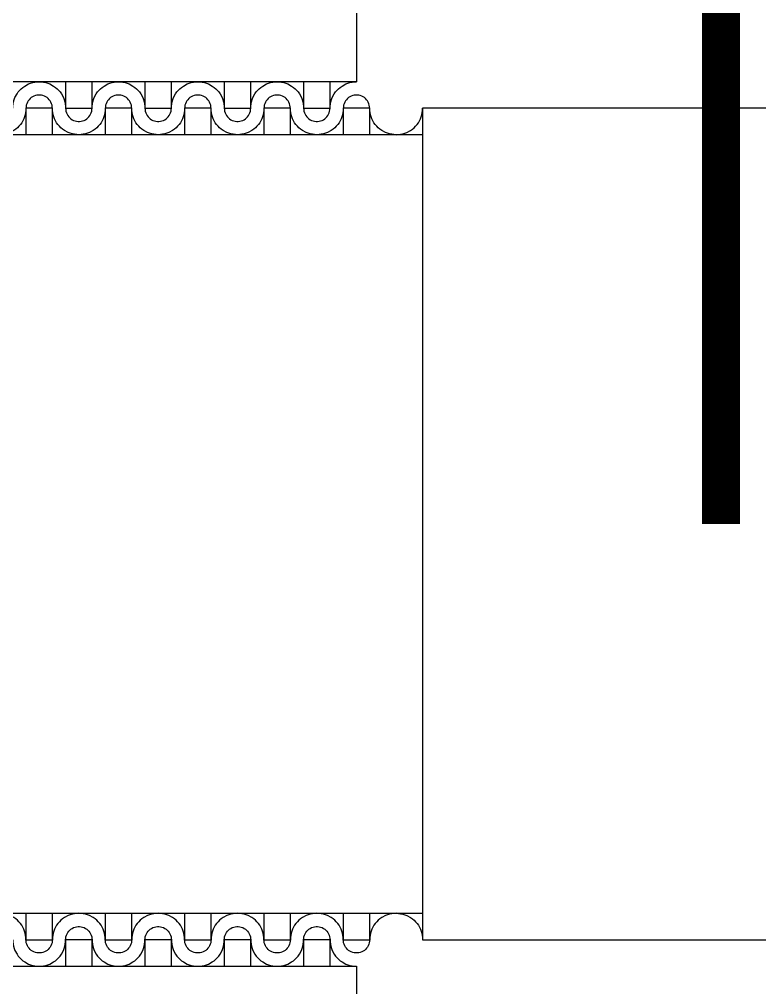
# Model space of a CAD drawing. Extents: x 190.8 to 267.1, y 124 to 174.8.
# Drawn here: x 219.597 to 221.557, y 161.354 to 163.916 of the extents above; entities that cross this region are included whole.
import ezdxf

# ---------------------------------------------------------------- set-up
doc = ezdxf.new("R2010")
doc.units = 0
doc.header["$MEASUREMENT"] = 0

msp = doc.modelspace()

# ---------------------------------------------------------------- linework, layer by layer
at = {"const_width": 0.1}
msp.add_lwpolyline([(221.4546, 162.5807), (221.4546, 166.4275), (203.859, 166.4275), (202.4059, 163.4681), (196.5696, 163.4681), (195.9346, 163.1052), (195.9346, 162.0807)], dxfattribs=at)
for points in [[(220.4896, 161.4106), (220.4896, 159.2456), (205.4896, 159.2456), (204.0684, 160.6479), (204.0684, 164.5133), (205.4896, 165.9156), (220.4896, 165.9156), (220.4896, 163.7506), (217.7246, 163.7506), (217.7246, 161.4106)], [(220.6646, 161.4806), (222.1646, 161.4806), (222.1646, 163.6806), (220.6646, 163.6806)]]:
    msp.add_lwpolyline(points, close=True)
for points in [[(219.5796, 163.6806), (219.5799, 163.6863), (219.5806, 163.6921), (219.5816, 163.6978), (219.5834, 163.7033), (219.5854, 163.7088), (219.5909, 163.7188), (219.5944, 163.7236), (219.5981, 163.7281), (219.6021, 163.7321), (219.6066, 163.7358), (219.6114, 163.7393), (219.6214, 163.7448), (219.6269, 163.7468), (219.6324, 163.7486), (219.6381, 163.7496), (219.6439, 163.7503), (219.6496, 163.7506)], [(219.6496, 163.7506), (219.6554, 163.7503), (219.6611, 163.7496), (219.6669, 163.7486), (219.6724, 163.7468), (219.6779, 163.7448), (219.6879, 163.7393), (219.6926, 163.7358), (219.6971, 163.7321), (219.7011, 163.7281), (219.7049, 163.7236), (219.7084, 163.7188), (219.7139, 163.7088), (219.7159, 163.7033), (219.7176, 163.6978), (219.7186, 163.6921), (219.7194, 163.6863), (219.7196, 163.6806)], [(219.7196, 163.7506), (219.7196, 163.6806), (219.7896, 163.6806), (219.7896, 163.7506)], [(219.7896, 163.6806), (219.7899, 163.6863), (219.7906, 163.6921), (219.7916, 163.6978), (219.7934, 163.7033), (219.7954, 163.7088), (219.8009, 163.7188), (219.8044, 163.7236), (219.8081, 163.7281), (219.8121, 163.7321), (219.8166, 163.7358), (219.8214, 163.7393), (219.8314, 163.7448), (219.8369, 163.7468), (219.8424, 163.7486), (219.8481, 163.7496), (219.8539, 163.7503), (219.8596, 163.7506)], [(219.8596, 163.7506), (219.8654, 163.7503), (219.8711, 163.7496), (219.8769, 163.7486), (219.8824, 163.7468), (219.8879, 163.7448), (219.8979, 163.7393), (219.9026, 163.7358), (219.9071, 163.7321), (219.9111, 163.7281), (219.9149, 163.7236), (219.9184, 163.7188), (219.9239, 163.7088), (219.9259, 163.7033), (219.9276, 163.6978), (219.9286, 163.6921), (219.9294, 163.6863), (219.9296, 163.6806)], [(219.9296, 163.7506), (219.9296, 163.6806), (219.9996, 163.6806), (219.9996, 163.7506)], [(219.9996, 163.6806), (219.9999, 163.6863), (220.0006, 163.6921), (220.0016, 163.6978), (220.0034, 163.7033), (220.0054, 163.7088), (220.0109, 163.7188), (220.0144, 163.7236), (220.0181, 163.7281), (220.0221, 163.7321), (220.0266, 163.7358), (220.0314, 163.7393), (220.0414, 163.7448), (220.0469, 163.7468), (220.0524, 163.7486), (220.0581, 163.7496), (220.0639, 163.7503), (220.0696, 163.7506)], [(220.0696, 163.7506), (220.0754, 163.7503), (220.0811, 163.7496), (220.0869, 163.7486), (220.0924, 163.7468), (220.0979, 163.7448), (220.1079, 163.7393), (220.1126, 163.7358), (220.1171, 163.7321), (220.1211, 163.7281), (220.1249, 163.7236), (220.1284, 163.7188), (220.1339, 163.7088), (220.1359, 163.7033), (220.1376, 163.6978), (220.1386, 163.6921), (220.1394, 163.6863), (220.1396, 163.6806)], [(220.1396, 163.7506), (220.1396, 163.6806), (220.2096, 163.6806), (220.2096, 163.7506)], [(220.2096, 163.6806), (220.2099, 163.6863), (220.2106, 163.6921), (220.2116, 163.6978), (220.2134, 163.7033), (220.2154, 163.7088), (220.2209, 163.7188), (220.2244, 163.7236), (220.2281, 163.7281), (220.2321, 163.7321), (220.2366, 163.7358), (220.2414, 163.7393), (220.2514, 163.7448), (220.2569, 163.7468), (220.2624, 163.7486), (220.2681, 163.7496), (220.2739, 163.7503), (220.2796, 163.7506)], [(220.2796, 163.7506), (220.2854, 163.7503), (220.2911, 163.7496), (220.2969, 163.7486), (220.3024, 163.7468), (220.3079, 163.7448), (220.3179, 163.7393), (220.3226, 163.7358), (220.3271, 163.7321), (220.3311, 163.7281), (220.3349, 163.7236), (220.3384, 163.7188), (220.3439, 163.7088), (220.3459, 163.7033), (220.3476, 163.6978), (220.3486, 163.6921), (220.3494, 163.6863), (220.3496, 163.6806)], [(220.3496, 163.7506), (220.3496, 163.6806), (220.4196, 163.6806), (220.4196, 163.7506)], [(220.4196, 163.6806), (220.4199, 163.6863), (220.4206, 163.6921), (220.4216, 163.6978), (220.4234, 163.7033), (220.4254, 163.7088), (220.4309, 163.7188), (220.4344, 163.7236), (220.4381, 163.7281), (220.4421, 163.7321), (220.4466, 163.7358), (220.4514, 163.7393), (220.4614, 163.7448), (220.4669, 163.7468), (220.4724, 163.7486), (220.4781, 163.7496), (220.4839, 163.7503), (220.4896, 163.7506)], [(219.6846, 163.6806), (219.6844, 163.6846), (219.6836, 163.6886), (219.6826, 163.6926), (219.6809, 163.6963), (219.6789, 163.6998), (219.6764, 163.7031), (219.6736, 163.7061), (219.6706, 163.7086), (219.6671, 163.7108), (219.6634, 163.7128), (219.6596, 163.7141), (219.6556, 163.7151), (219.6516, 163.7156), (219.6476, 163.7156), (219.6436, 163.7151), (219.6396, 163.7141), (219.6356, 163.7128), (219.6321, 163.7108), (219.6286, 163.7086), (219.6256, 163.7061), (219.6229, 163.7031), (219.6204, 163.6998), (219.6184, 163.6963), (219.6166, 163.6926), (219.6156, 163.6886), (219.6149, 163.6846), (219.6146, 163.6806)], [(219.8946, 163.6806), (219.8944, 163.6846), (219.8936, 163.6886), (219.8926, 163.6926), (219.8909, 163.6963), (219.8889, 163.6998), (219.8864, 163.7031), (219.8836, 163.7061), (219.8806, 163.7086), (219.8771, 163.7108), (219.8734, 163.7128), (219.8696, 163.7141), (219.8656, 163.7151), (219.8616, 163.7156), (219.8576, 163.7156), (219.8536, 163.7151), (219.8496, 163.7141), (219.8456, 163.7128), (219.8421, 163.7108), (219.8386, 163.7086), (219.8356, 163.7061), (219.8329, 163.7031), (219.8304, 163.6998), (219.8284, 163.6963), (219.8266, 163.6926), (219.8256, 163.6886), (219.8249, 163.6846), (219.8246, 163.6806)], [(220.1046, 163.6806), (220.1044, 163.6846), (220.1036, 163.6886), (220.1026, 163.6926), (220.1009, 163.6963), (220.0989, 163.6998), (220.0964, 163.7031), (220.0936, 163.7061), (220.0906, 163.7086), (220.0871, 163.7108), (220.0834, 163.7128), (220.0796, 163.7141), (220.0756, 163.7151), (220.0716, 163.7156), (220.0676, 163.7156), (220.0636, 163.7151), (220.0596, 163.7141), (220.0556, 163.7128), (220.0521, 163.7108), (220.0486, 163.7086), (220.0456, 163.7061), (220.0429, 163.7031), (220.0404, 163.6998), (220.0384, 163.6963), (220.0366, 163.6926), (220.0356, 163.6886), (220.0349, 163.6846), (220.0346, 163.6806)], [(220.3146, 163.6806), (220.3144, 163.6846), (220.3136, 163.6886), (220.3126, 163.6926), (220.3109, 163.6963), (220.3089, 163.6998), (220.3064, 163.7031), (220.3036, 163.7061), (220.3006, 163.7086), (220.2971, 163.7108), (220.2934, 163.7128), (220.2896, 163.7141), (220.2856, 163.7151), (220.2816, 163.7156), (220.2776, 163.7156), (220.2736, 163.7151), (220.2696, 163.7141), (220.2656, 163.7128), (220.2621, 163.7108), (220.2586, 163.7086), (220.2556, 163.7061), (220.2529, 163.7031), (220.2504, 163.6998), (220.2484, 163.6963), (220.2466, 163.6926), (220.2456, 163.6886), (220.2449, 163.6846), (220.2446, 163.6806)], [(220.5246, 163.6806), (220.5244, 163.6846), (220.5236, 163.6886), (220.5226, 163.6926), (220.5209, 163.6963), (220.5189, 163.6998), (220.5164, 163.7031), (220.5136, 163.7061), (220.5106, 163.7086), (220.5071, 163.7108), (220.5034, 163.7128), (220.4996, 163.7141), (220.4956, 163.7151), (220.4916, 163.7156), (220.4876, 163.7156), (220.4836, 163.7151), (220.4796, 163.7141), (220.4756, 163.7128), (220.4721, 163.7108), (220.4686, 163.7086), (220.4656, 163.7061), (220.4629, 163.7031), (220.4604, 163.6998), (220.4584, 163.6963), (220.4566, 163.6926), (220.4556, 163.6886), (220.4549, 163.6846), (220.4546, 163.6806)], [(219.6146, 163.6806), (219.6144, 163.6748), (219.6136, 163.6691), (219.6126, 163.6633), (219.6109, 163.6578), (219.6089, 163.6523), (219.6034, 163.6423), (219.5999, 163.6376), (219.5961, 163.6331), (219.5921, 163.6291), (219.5876, 163.6253), (219.5829, 163.6218), (219.5729, 163.6163), (219.5674, 163.6143), (219.5619, 163.6126), (219.5561, 163.6116), (219.5504, 163.6108), (219.5446, 163.6106)], [(219.6846, 163.6106), (219.6846, 163.6806), (219.6146, 163.6806), (219.6146, 163.6106)], [(219.7546, 163.6106), (219.7489, 163.6108), (219.7431, 163.6116), (219.7374, 163.6126), (219.7319, 163.6143), (219.7264, 163.6163), (219.7164, 163.6218), (219.7116, 163.6253), (219.7071, 163.6291), (219.7031, 163.6331), (219.6994, 163.6376), (219.6959, 163.6423), (219.6904, 163.6523), (219.6884, 163.6578), (219.6866, 163.6633), (219.6856, 163.6691), (219.6849, 163.6748), (219.6846, 163.6806)], [(219.7196, 163.6806), (219.7199, 163.6766), (219.7206, 163.6726), (219.7216, 163.6686), (219.7234, 163.6648), (219.7254, 163.6613), (219.7279, 163.6581), (219.7306, 163.6551), (219.7336, 163.6526), (219.7371, 163.6503), (219.7409, 163.6483), (219.7446, 163.6471), (219.7486, 163.6461), (219.7526, 163.6456), (219.7566, 163.6456), (219.7606, 163.6461), (219.7646, 163.6471), (219.7686, 163.6483), (219.7721, 163.6503), (219.7756, 163.6526), (219.7786, 163.6551), (219.7814, 163.6581), (219.7839, 163.6613), (219.7859, 163.6648), (219.7876, 163.6686), (219.7886, 163.6726), (219.7894, 163.6766), (219.7896, 163.6806)], [(219.8246, 163.6806), (219.8244, 163.6748), (219.8236, 163.6691), (219.8226, 163.6633), (219.8209, 163.6578), (219.8189, 163.6523), (219.8134, 163.6423), (219.8099, 163.6376), (219.8061, 163.6331), (219.8021, 163.6291), (219.7976, 163.6253), (219.7929, 163.6218), (219.7829, 163.6163), (219.7774, 163.6143), (219.7719, 163.6126), (219.7661, 163.6116), (219.7604, 163.6108), (219.7546, 163.6106)], [(219.8946, 163.6106), (219.8946, 163.6806), (219.8246, 163.6806), (219.8246, 163.6106)], [(219.9646, 163.6106), (219.9589, 163.6108), (219.9531, 163.6116), (219.9474, 163.6126), (219.9419, 163.6143), (219.9364, 163.6163), (219.9264, 163.6218), (219.9216, 163.6253), (219.9171, 163.6291), (219.9131, 163.6331), (219.9094, 163.6376), (219.9059, 163.6423), (219.9004, 163.6523), (219.8984, 163.6578), (219.8966, 163.6633), (219.8956, 163.6691), (219.8949, 163.6748), (219.8946, 163.6806)], [(219.9296, 163.6806), (219.9299, 163.6766), (219.9306, 163.6726), (219.9316, 163.6686), (219.9334, 163.6648), (219.9354, 163.6613), (219.9379, 163.6581), (219.9406, 163.6551), (219.9436, 163.6526), (219.9471, 163.6503), (219.9509, 163.6483), (219.9546, 163.6471), (219.9586, 163.6461), (219.9626, 163.6456), (219.9666, 163.6456), (219.9706, 163.6461), (219.9746, 163.6471), (219.9786, 163.6483), (219.9821, 163.6503), (219.9856, 163.6526), (219.9886, 163.6551), (219.9914, 163.6581), (219.9939, 163.6613), (219.9959, 163.6648), (219.9976, 163.6686), (219.9986, 163.6726), (219.9994, 163.6766), (219.9996, 163.6806)], [(220.0346, 163.6806), (220.0344, 163.6748), (220.0336, 163.6691), (220.0326, 163.6633), (220.0309, 163.6578), (220.0289, 163.6523), (220.0234, 163.6423), (220.0199, 163.6376), (220.0161, 163.6331), (220.0121, 163.6291), (220.0076, 163.6253), (220.0029, 163.6218), (219.9929, 163.6163), (219.9874, 163.6143), (219.9819, 163.6126), (219.9761, 163.6116), (219.9704, 163.6108), (219.9646, 163.6106)], [(220.1046, 163.6106), (220.1046, 163.6806), (220.0346, 163.6806), (220.0346, 163.6106)], [(220.1746, 163.6106), (220.1689, 163.6108), (220.1631, 163.6116), (220.1574, 163.6126), (220.1519, 163.6143), (220.1464, 163.6163), (220.1364, 163.6218), (220.1316, 163.6253), (220.1271, 163.6291), (220.1231, 163.6331), (220.1194, 163.6376), (220.1159, 163.6423), (220.1104, 163.6523), (220.1084, 163.6578), (220.1066, 163.6633), (220.1056, 163.6691), (220.1049, 163.6748), (220.1046, 163.6806)], [(220.1396, 163.6806), (220.1399, 163.6766), (220.1406, 163.6726), (220.1416, 163.6686), (220.1434, 163.6648), (220.1454, 163.6613), (220.1479, 163.6581), (220.1506, 163.6551), (220.1536, 163.6526), (220.1571, 163.6503), (220.1609, 163.6483), (220.1646, 163.6471), (220.1686, 163.6461), (220.1726, 163.6456), (220.1766, 163.6456), (220.1806, 163.6461), (220.1846, 163.6471), (220.1886, 163.6483), (220.1921, 163.6503), (220.1956, 163.6526), (220.1986, 163.6551), (220.2014, 163.6581), (220.2039, 163.6613), (220.2059, 163.6648), (220.2076, 163.6686), (220.2086, 163.6726), (220.2094, 163.6766), (220.2096, 163.6806)], [(220.2446, 163.6806), (220.2444, 163.6748), (220.2436, 163.6691), (220.2426, 163.6633), (220.2409, 163.6578), (220.2389, 163.6523), (220.2334, 163.6423), (220.2299, 163.6376), (220.2261, 163.6331), (220.2221, 163.6291), (220.2176, 163.6253), (220.2129, 163.6218), (220.2029, 163.6163), (220.1974, 163.6143), (220.1919, 163.6126), (220.1861, 163.6116), (220.1804, 163.6108), (220.1746, 163.6106)], [(220.3146, 163.6106), (220.3146, 163.6806), (220.2446, 163.6806), (220.2446, 163.6106)], [(220.3846, 163.6106), (220.3789, 163.6108), (220.3731, 163.6116), (220.3674, 163.6126), (220.3619, 163.6143), (220.3564, 163.6163), (220.3464, 163.6218), (220.3416, 163.6253), (220.3371, 163.6291), (220.3331, 163.6331), (220.3294, 163.6376), (220.3259, 163.6423), (220.3204, 163.6523), (220.3184, 163.6578), (220.3166, 163.6633), (220.3156, 163.6691), (220.3149, 163.6748), (220.3146, 163.6806)], [(220.3496, 163.6806), (220.3499, 163.6766), (220.3506, 163.6726), (220.3516, 163.6686), (220.3534, 163.6648), (220.3554, 163.6613), (220.3579, 163.6581), (220.3606, 163.6551), (220.3636, 163.6526), (220.3671, 163.6503), (220.3709, 163.6483), (220.3746, 163.6471), (220.3786, 163.6461), (220.3826, 163.6456), (220.3866, 163.6456), (220.3906, 163.6461), (220.3946, 163.6471), (220.3986, 163.6483), (220.4021, 163.6503), (220.4056, 163.6526), (220.4086, 163.6551), (220.4114, 163.6581), (220.4139, 163.6613), (220.4159, 163.6648), (220.4176, 163.6686), (220.4186, 163.6726), (220.4194, 163.6766), (220.4196, 163.6806)], [(220.4546, 163.6806), (220.4544, 163.6748), (220.4536, 163.6691), (220.4526, 163.6633), (220.4509, 163.6578), (220.4489, 163.6523), (220.4434, 163.6423), (220.4399, 163.6376), (220.4361, 163.6331), (220.4321, 163.6291), (220.4276, 163.6253), (220.4229, 163.6218), (220.4129, 163.6163), (220.4074, 163.6143), (220.4019, 163.6126), (220.3961, 163.6116), (220.3904, 163.6108), (220.3846, 163.6106)], [(220.5246, 163.6106), (220.5246, 163.6806), (220.4546, 163.6806), (220.4546, 163.6106)], [(220.5946, 163.6106), (220.5889, 163.6108), (220.5831, 163.6116), (220.5774, 163.6126), (220.5719, 163.6143), (220.5664, 163.6163), (220.5564, 163.6218), (220.5516, 163.6253), (220.5471, 163.6291), (220.5431, 163.6331), (220.5394, 163.6376), (220.5359, 163.6423), (220.5304, 163.6523), (220.5284, 163.6578), (220.5266, 163.6633), (220.5256, 163.6691), (220.5249, 163.6748), (220.5246, 163.6806)], [(220.5946, 163.6106), (220.6004, 163.6108), (220.6061, 163.6116), (220.6119, 163.6126), (220.6174, 163.6143), (220.6229, 163.6163), (220.6329, 163.6218), (220.6376, 163.6253), (220.6421, 163.6291), (220.6461, 163.6331), (220.6499, 163.6376), (220.6534, 163.6423), (220.6589, 163.6523), (220.6609, 163.6578), (220.6626, 163.6633), (220.6636, 163.6691), (220.6644, 163.6748), (220.6646, 163.6806)], [(220.6646, 163.6106), (217.8646, 163.6106), (217.8646, 161.5506), (220.6646, 161.5506)], [(219.6146, 161.4806), (219.6144, 161.4863), (219.6136, 161.4921), (219.6126, 161.4978), (219.6109, 161.5033), (219.6089, 161.5088), (219.6034, 161.5188), (219.5999, 161.5236), (219.5961, 161.5281), (219.5921, 161.5321), (219.5876, 161.5358), (219.5829, 161.5393), (219.5729, 161.5448), (219.5674, 161.5468), (219.5619, 161.5486), (219.5561, 161.5496), (219.5504, 161.5503), (219.5446, 161.5506)], [(219.6146, 161.5506), (219.6146, 161.4806), (219.6846, 161.4806), (219.6846, 161.5506)], [(219.7546, 161.5506), (219.7489, 161.5503), (219.7431, 161.5496), (219.7374, 161.5486), (219.7319, 161.5468), (219.7264, 161.5448), (219.7164, 161.5393), (219.7116, 161.5358), (219.7071, 161.5321), (219.7031, 161.5281), (219.6994, 161.5236), (219.6959, 161.5188), (219.6904, 161.5088), (219.6884, 161.5033), (219.6866, 161.4978), (219.6856, 161.4921), (219.6849, 161.4863), (219.6846, 161.4806)], [(219.8246, 161.4806), (219.8244, 161.4863), (219.8236, 161.4921), (219.8226, 161.4978), (219.8209, 161.5033), (219.8189, 161.5088), (219.8134, 161.5188), (219.8099, 161.5236), (219.8061, 161.5281), (219.8021, 161.5321), (219.7976, 161.5358), (219.7929, 161.5393), (219.7829, 161.5448), (219.7774, 161.5468), (219.7719, 161.5486), (219.7661, 161.5496), (219.7604, 161.5503), (219.7546, 161.5506)], [(219.8246, 161.5506), (219.8246, 161.4806), (219.8946, 161.4806), (219.8946, 161.5506)], [(219.9646, 161.5506), (219.9589, 161.5503), (219.9531, 161.5496), (219.9474, 161.5486), (219.9419, 161.5468), (219.9364, 161.5448), (219.9264, 161.5393), (219.9216, 161.5358), (219.9171, 161.5321), (219.9131, 161.5281), (219.9094, 161.5236), (219.9059, 161.5188), (219.9004, 161.5088), (219.8984, 161.5033), (219.8966, 161.4978), (219.8956, 161.4921), (219.8949, 161.4863), (219.8946, 161.4806)], [(220.0346, 161.4806), (220.0344, 161.4863), (220.0336, 161.4921), (220.0326, 161.4978), (220.0309, 161.5033), (220.0289, 161.5088), (220.0234, 161.5188), (220.0199, 161.5236), (220.0161, 161.5281), (220.0121, 161.5321), (220.0076, 161.5358), (220.0029, 161.5393), (219.9929, 161.5448), (219.9874, 161.5468), (219.9819, 161.5486), (219.9761, 161.5496), (219.9704, 161.5503), (219.9646, 161.5506)], [(220.0346, 161.5506), (220.0346, 161.4806), (220.1046, 161.4806), (220.1046, 161.5506)], [(220.1746, 161.5506), (220.1689, 161.5503), (220.1631, 161.5496), (220.1574, 161.5486), (220.1519, 161.5468), (220.1464, 161.5448), (220.1364, 161.5393), (220.1316, 161.5358), (220.1271, 161.5321), (220.1231, 161.5281), (220.1194, 161.5236), (220.1159, 161.5188), (220.1104, 161.5088), (220.1084, 161.5033), (220.1066, 161.4978), (220.1056, 161.4921), (220.1049, 161.4863), (220.1046, 161.4806)], [(220.2446, 161.4806), (220.2444, 161.4863), (220.2436, 161.4921), (220.2426, 161.4978), (220.2409, 161.5033), (220.2389, 161.5088), (220.2334, 161.5188), (220.2299, 161.5236), (220.2261, 161.5281), (220.2221, 161.5321), (220.2176, 161.5358), (220.2129, 161.5393), (220.2029, 161.5448), (220.1974, 161.5468), (220.1919, 161.5486), (220.1861, 161.5496), (220.1804, 161.5503), (220.1746, 161.5506)], [(220.2446, 161.5506), (220.2446, 161.4806), (220.3146, 161.4806), (220.3146, 161.5506)], [(220.3846, 161.5506), (220.3789, 161.5503), (220.3731, 161.5496), (220.3674, 161.5486), (220.3619, 161.5468), (220.3564, 161.5448), (220.3464, 161.5393), (220.3416, 161.5358), (220.3371, 161.5321), (220.3331, 161.5281), (220.3294, 161.5236), (220.3259, 161.5188), (220.3204, 161.5088), (220.3184, 161.5033), (220.3166, 161.4978), (220.3156, 161.4921), (220.3149, 161.4863), (220.3146, 161.4806)], [(220.4546, 161.4806), (220.4544, 161.4863), (220.4536, 161.4921), (220.4526, 161.4978), (220.4509, 161.5033), (220.4489, 161.5088), (220.4434, 161.5188), (220.4399, 161.5236), (220.4361, 161.5281), (220.4321, 161.5321), (220.4276, 161.5358), (220.4229, 161.5393), (220.4129, 161.5448), (220.4074, 161.5468), (220.4019, 161.5486), (220.3961, 161.5496), (220.3904, 161.5503), (220.3846, 161.5506)], [(220.4546, 161.5506), (220.4546, 161.4806), (220.5246, 161.4806), (220.5246, 161.5506)], [(220.5946, 161.5506), (220.5889, 161.5503), (220.5831, 161.5496), (220.5774, 161.5486), (220.5719, 161.5468), (220.5664, 161.5448), (220.5564, 161.5393), (220.5516, 161.5358), (220.5471, 161.5321), (220.5431, 161.5281), (220.5394, 161.5236), (220.5359, 161.5188), (220.5304, 161.5088), (220.5284, 161.5033), (220.5266, 161.4978), (220.5256, 161.4921), (220.5249, 161.4863), (220.5246, 161.4806)], [(220.5946, 161.5506), (220.6004, 161.5503), (220.6061, 161.5496), (220.6119, 161.5486), (220.6174, 161.5468), (220.6229, 161.5448), (220.6329, 161.5393), (220.6376, 161.5358), (220.6421, 161.5321), (220.6461, 161.5281), (220.6499, 161.5236), (220.6534, 161.5188), (220.6589, 161.5088), (220.6609, 161.5033), (220.6626, 161.4978), (220.6636, 161.4921), (220.6644, 161.4863), (220.6646, 161.4806)], [(219.7196, 161.4806), (219.7199, 161.4846), (219.7206, 161.4886), (219.7216, 161.4926), (219.7234, 161.4963), (219.7254, 161.4998), (219.7279, 161.5031), (219.7306, 161.5061), (219.7336, 161.5086), (219.7371, 161.5108), (219.7409, 161.5128), (219.7446, 161.5141), (219.7486, 161.5151), (219.7526, 161.5156), (219.7566, 161.5156), (219.7606, 161.5151), (219.7646, 161.5141), (219.7686, 161.5128), (219.7721, 161.5108), (219.7756, 161.5086), (219.7786, 161.5061), (219.7814, 161.5031), (219.7839, 161.4998), (219.7859, 161.4963), (219.7876, 161.4926), (219.7886, 161.4886), (219.7894, 161.4846), (219.7896, 161.4806)], [(219.9296, 161.4806), (219.9299, 161.4846), (219.9306, 161.4886), (219.9316, 161.4926), (219.9334, 161.4963), (219.9354, 161.4998), (219.9379, 161.5031), (219.9406, 161.5061), (219.9436, 161.5086), (219.9471, 161.5108), (219.9509, 161.5128), (219.9546, 161.5141), (219.9586, 161.5151), (219.9626, 161.5156), (219.9666, 161.5156), (219.9706, 161.5151), (219.9746, 161.5141), (219.9786, 161.5128), (219.9821, 161.5108), (219.9856, 161.5086), (219.9886, 161.5061), (219.9914, 161.5031), (219.9939, 161.4998), (219.9959, 161.4963), (219.9976, 161.4926), (219.9986, 161.4886), (219.9994, 161.4846), (219.9996, 161.4806)], [(220.1396, 161.4806), (220.1399, 161.4846), (220.1406, 161.4886), (220.1416, 161.4926), (220.1434, 161.4963), (220.1454, 161.4998), (220.1479, 161.5031), (220.1506, 161.5061), (220.1536, 161.5086), (220.1571, 161.5108), (220.1609, 161.5128), (220.1646, 161.5141), (220.1686, 161.5151), (220.1726, 161.5156), (220.1766, 161.5156), (220.1806, 161.5151), (220.1846, 161.5141), (220.1886, 161.5128), (220.1921, 161.5108), (220.1956, 161.5086), (220.1986, 161.5061), (220.2014, 161.5031), (220.2039, 161.4998), (220.2059, 161.4963), (220.2076, 161.4926), (220.2086, 161.4886), (220.2094, 161.4846), (220.2096, 161.4806)], [(220.3496, 161.4806), (220.3499, 161.4846), (220.3506, 161.4886), (220.3516, 161.4926), (220.3534, 161.4963), (220.3554, 161.4998), (220.3579, 161.5031), (220.3606, 161.5061), (220.3636, 161.5086), (220.3671, 161.5108), (220.3709, 161.5128), (220.3746, 161.5141), (220.3786, 161.5151), (220.3826, 161.5156), (220.3866, 161.5156), (220.3906, 161.5151), (220.3946, 161.5141), (220.3986, 161.5128), (220.4021, 161.5108), (220.4056, 161.5086), (220.4086, 161.5061), (220.4114, 161.5031), (220.4139, 161.4998), (220.4159, 161.4963), (220.4176, 161.4926), (220.4186, 161.4886), (220.4194, 161.4846), (220.4196, 161.4806)], [(219.5796, 161.4806), (219.5799, 161.4748), (219.5806, 161.4691), (219.5816, 161.4633), (219.5834, 161.4578), (219.5854, 161.4523), (219.5909, 161.4423), (219.5944, 161.4376), (219.5981, 161.4331), (219.6021, 161.4291), (219.6066, 161.4253), (219.6114, 161.4218), (219.6214, 161.4163), (219.6269, 161.4143), (219.6324, 161.4126), (219.6381, 161.4116), (219.6439, 161.4108), (219.6496, 161.4106)], [(219.6846, 161.4806), (219.6844, 161.4766), (219.6836, 161.4726), (219.6826, 161.4686), (219.6809, 161.4648), (219.6789, 161.4613), (219.6764, 161.4581), (219.6736, 161.4551), (219.6706, 161.4526), (219.6671, 161.4503), (219.6634, 161.4483), (219.6596, 161.4471), (219.6556, 161.4461), (219.6516, 161.4456), (219.6476, 161.4456), (219.6436, 161.4461), (219.6396, 161.4471), (219.6356, 161.4483), (219.6321, 161.4503), (219.6286, 161.4526), (219.6256, 161.4551), (219.6229, 161.4581), (219.6204, 161.4613), (219.6184, 161.4648), (219.6166, 161.4686), (219.6156, 161.4726), (219.6149, 161.4766), (219.6146, 161.4806)], [(219.6496, 161.4106), (219.6554, 161.4108), (219.6611, 161.4116), (219.6669, 161.4126), (219.6724, 161.4143), (219.6779, 161.4163), (219.6879, 161.4218), (219.6926, 161.4253), (219.6971, 161.4291), (219.7011, 161.4331), (219.7049, 161.4376), (219.7084, 161.4423), (219.7139, 161.4523), (219.7159, 161.4578), (219.7176, 161.4633), (219.7186, 161.4691), (219.7194, 161.4748), (219.7196, 161.4806)], [(219.7896, 161.4106), (219.7896, 161.4806), (219.7196, 161.4806), (219.7196, 161.4106)], [(219.7896, 161.4806), (219.7899, 161.4748), (219.7906, 161.4691), (219.7916, 161.4633), (219.7934, 161.4578), (219.7954, 161.4523), (219.8009, 161.4423), (219.8044, 161.4376), (219.8081, 161.4331), (219.8121, 161.4291), (219.8166, 161.4253), (219.8214, 161.4218), (219.8314, 161.4163), (219.8369, 161.4143), (219.8424, 161.4126), (219.8481, 161.4116), (219.8539, 161.4108), (219.8596, 161.4106)], [(219.8946, 161.4806), (219.8944, 161.4766), (219.8936, 161.4726), (219.8926, 161.4686), (219.8909, 161.4648), (219.8889, 161.4613), (219.8864, 161.4581), (219.8836, 161.4551), (219.8806, 161.4526), (219.8771, 161.4503), (219.8734, 161.4483), (219.8696, 161.4471), (219.8656, 161.4461), (219.8616, 161.4456), (219.8576, 161.4456), (219.8536, 161.4461), (219.8496, 161.4471), (219.8456, 161.4483), (219.8421, 161.4503), (219.8386, 161.4526), (219.8356, 161.4551), (219.8329, 161.4581), (219.8304, 161.4613), (219.8284, 161.4648), (219.8266, 161.4686), (219.8256, 161.4726), (219.8249, 161.4766), (219.8246, 161.4806)], [(219.8596, 161.4106), (219.8654, 161.4108), (219.8711, 161.4116), (219.8769, 161.4126), (219.8824, 161.4143), (219.8879, 161.4163), (219.8979, 161.4218), (219.9026, 161.4253), (219.9071, 161.4291), (219.9111, 161.4331), (219.9149, 161.4376), (219.9184, 161.4423), (219.9239, 161.4523), (219.9259, 161.4578), (219.9276, 161.4633), (219.9286, 161.4691), (219.9294, 161.4748), (219.9296, 161.4806)], [(219.9996, 161.4106), (219.9996, 161.4806), (219.9296, 161.4806), (219.9296, 161.4106)], [(219.9996, 161.4806), (219.9999, 161.4748), (220.0006, 161.4691), (220.0016, 161.4633), (220.0034, 161.4578), (220.0054, 161.4523), (220.0109, 161.4423), (220.0144, 161.4376), (220.0181, 161.4331), (220.0221, 161.4291), (220.0266, 161.4253), (220.0314, 161.4218), (220.0414, 161.4163), (220.0469, 161.4143), (220.0524, 161.4126), (220.0581, 161.4116), (220.0639, 161.4108), (220.0696, 161.4106)], [(220.1046, 161.4806), (220.1044, 161.4766), (220.1036, 161.4726), (220.1026, 161.4686), (220.1009, 161.4648), (220.0989, 161.4613), (220.0964, 161.4581), (220.0936, 161.4551), (220.0906, 161.4526), (220.0871, 161.4503), (220.0834, 161.4483), (220.0796, 161.4471), (220.0756, 161.4461), (220.0716, 161.4456), (220.0676, 161.4456), (220.0636, 161.4461), (220.0596, 161.4471), (220.0556, 161.4483), (220.0521, 161.4503), (220.0486, 161.4526), (220.0456, 161.4551), (220.0429, 161.4581), (220.0404, 161.4613), (220.0384, 161.4648), (220.0366, 161.4686), (220.0356, 161.4726), (220.0349, 161.4766), (220.0346, 161.4806)], [(220.0696, 161.4106), (220.0754, 161.4108), (220.0811, 161.4116), (220.0869, 161.4126), (220.0924, 161.4143), (220.0979, 161.4163), (220.1079, 161.4218), (220.1126, 161.4253), (220.1171, 161.4291), (220.1211, 161.4331), (220.1249, 161.4376), (220.1284, 161.4423), (220.1339, 161.4523), (220.1359, 161.4578), (220.1376, 161.4633), (220.1386, 161.4691), (220.1394, 161.4748), (220.1396, 161.4806)], [(220.2096, 161.4106), (220.2096, 161.4806), (220.1396, 161.4806), (220.1396, 161.4106)], [(220.2096, 161.4806), (220.2099, 161.4748), (220.2106, 161.4691), (220.2116, 161.4633), (220.2134, 161.4578), (220.2154, 161.4523), (220.2209, 161.4423), (220.2244, 161.4376), (220.2281, 161.4331), (220.2321, 161.4291), (220.2366, 161.4253), (220.2414, 161.4218), (220.2514, 161.4163), (220.2569, 161.4143), (220.2624, 161.4126), (220.2681, 161.4116), (220.2739, 161.4108), (220.2796, 161.4106)], [(220.3146, 161.4806), (220.3144, 161.4766), (220.3136, 161.4726), (220.3126, 161.4686), (220.3109, 161.4648), (220.3089, 161.4613), (220.3064, 161.4581), (220.3036, 161.4551), (220.3006, 161.4526), (220.2971, 161.4503), (220.2934, 161.4483), (220.2896, 161.4471), (220.2856, 161.4461), (220.2816, 161.4456), (220.2776, 161.4456), (220.2736, 161.4461), (220.2696, 161.4471), (220.2656, 161.4483), (220.2621, 161.4503), (220.2586, 161.4526), (220.2556, 161.4551), (220.2529, 161.4581), (220.2504, 161.4613), (220.2484, 161.4648), (220.2466, 161.4686), (220.2456, 161.4726), (220.2449, 161.4766), (220.2446, 161.4806)], [(220.2796, 161.4106), (220.2854, 161.4108), (220.2911, 161.4116), (220.2969, 161.4126), (220.3024, 161.4143), (220.3079, 161.4163), (220.3179, 161.4218), (220.3226, 161.4253), (220.3271, 161.4291), (220.3311, 161.4331), (220.3349, 161.4376), (220.3384, 161.4423), (220.3439, 161.4523), (220.3459, 161.4578), (220.3476, 161.4633), (220.3486, 161.4691), (220.3494, 161.4748), (220.3496, 161.4806)], [(220.4196, 161.4106), (220.4196, 161.4806), (220.3496, 161.4806), (220.3496, 161.4106)], [(220.4196, 161.4806), (220.4199, 161.4748), (220.4206, 161.4691), (220.4216, 161.4633), (220.4234, 161.4578), (220.4254, 161.4523), (220.4309, 161.4423), (220.4344, 161.4376), (220.4381, 161.4331), (220.4421, 161.4291), (220.4466, 161.4253), (220.4514, 161.4218), (220.4614, 161.4163), (220.4669, 161.4143), (220.4724, 161.4126), (220.4781, 161.4116), (220.4839, 161.4108), (220.4896, 161.4106)], [(220.5246, 161.4806), (220.5244, 161.4766), (220.5236, 161.4726), (220.5226, 161.4686), (220.5209, 161.4648), (220.5189, 161.4613), (220.5164, 161.4581), (220.5136, 161.4551), (220.5106, 161.4526), (220.5071, 161.4503), (220.5034, 161.4483), (220.4996, 161.4471), (220.4956, 161.4461), (220.4916, 161.4456), (220.4876, 161.4456), (220.4836, 161.4461), (220.4796, 161.4471), (220.4756, 161.4483), (220.4721, 161.4503), (220.4686, 161.4526), (220.4656, 161.4551), (220.4629, 161.4581), (220.4604, 161.4613), (220.4584, 161.4648), (220.4566, 161.4686), (220.4556, 161.4726), (220.4549, 161.4766), (220.4546, 161.4806)]]:
    msp.add_lwpolyline(points)

doc.saveas('drawing.dxf')
